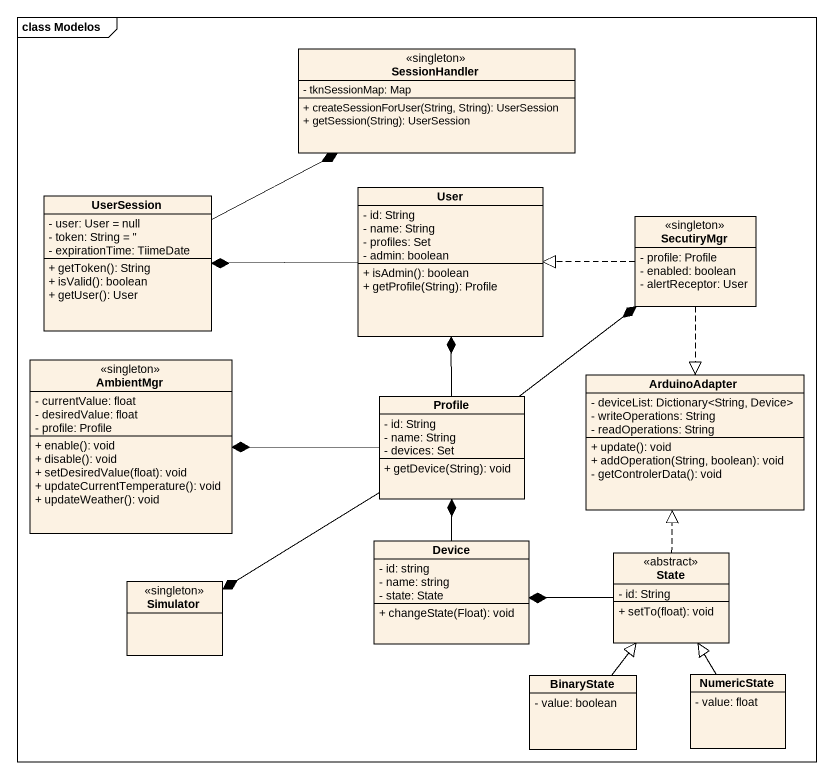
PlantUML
@startuml
mainframe class Modelos
hide circle
hide empty members
skinparam classAttributeIconSize 0
class SessionHandler <<singleton>> {
  - tknSessionMap: Map
  + createSessionForUser(String, String): UserSession
  + getSession(String): UserSession
}
class UserSession {
  - user: User = null
  - token: String = ''
  - expirationTime: TiimeDate
  + getToken(): String
  + isValid(): boolean
  + getUser(): User
}
class User {
  - id: String
  - name: String
  - profiles: Set
  - admin: boolean
  + isAdmin(): boolean
  + getProfile(String): Profile
}
class SecutiryMgr <<singleton>> {
  - profile: Profile
  - enabled: boolean
  - alertReceptor: User
}
class AmbientMgr <<singleton>> {
  - currentValue: float
  - desiredValue: float
  - profile: Profile
  + enable(): void
  + disable(): void
  + setDesiredValue(float): void
  + updateCurrentTemperature(): void
  + updateWeather(): void
}
class Profile {
  - id: String
  - name: String
  - devices: Set
  + getDevice(String): void
}
class ArduinoAdapter {
  - deviceList: Dictionary<String, Device>
  - writeOperations: String
  - readOperations: String
  + update(): void
  + addOperation(String, boolean): void
  - getControlerData(): void
}
class Device {
  - id: string
  - name: string
  - state: State
  + changeState(Float): void
}
class Simulator <<singleton>>
class "State" as State_ <<abstract>> {
  - id: String
  + setTo(float): void
}
class BinaryState {
  - value: boolean
}
class NumericState {
  - value: float
}
UserSession -right-* SessionHandler
User -left-* UserSession
SecutiryMgr .left.|> User
SecutiryMgr ..|> ArduinoAdapter
Profile -up-* User
Profile -up-* SecutiryMgr
Profile -left-* AmbientMgr
Profile --* Simulator
Device -up-* Profile
State_ .up.|> ArduinoAdapter
State_ -left-* Device
BinaryState -up-|> State_
NumericState -up-|> State_
@enduml
